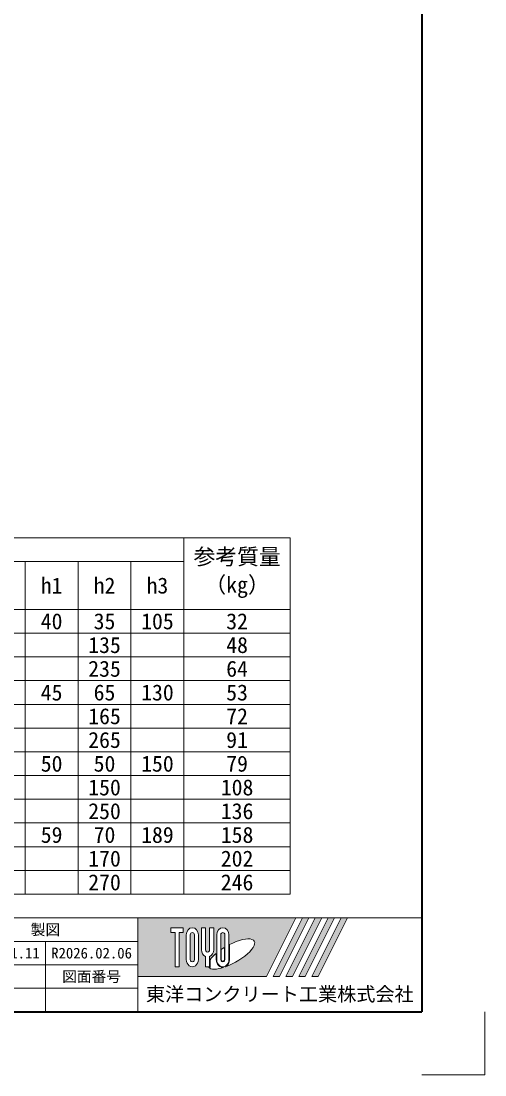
# Model space of a CAD drawing. Units: millimetres at full size, sheet at 1:30; details may follow other scales. Extents: x 19038 to 49388, y -43687 to -27642.
# Drawn here: x 21086 to 22188, y -32646 to -30144 of the extents above; entities that cross this region are included whole.
import ezdxf
from ezdxf.enums import TextEntityAlignment as Align

# ---------------------------------------------------------------- set-up
doc = ezdxf.new("R2010")
doc.units = ezdxf.units.MM
doc.header["$LTSCALE"] = 30
for name, color, linetype, lineweight in [('Defpoints_3', 7, 'Continuous', 13), ('図枠', 7, 'Continuous', 5), ('寸法表', 7, 'Continuous', 13)]:
    doc.layers.add(name, color=color, linetype=linetype, lineweight=lineweight)
doc.styles.add('ＭＳ ゴシック', font='')
doc.styles.get('ＭＳ ゴシック').set_extended_font_data('MS Gothic')

msp = doc.modelspace()

# ---------------------------------------------------------------- hatches: boundary and pattern name
at = {"layer": '図枠'}
h = msp.add_hatch(color=256, dxfattribs=at)
h.paths.add_polyline_path([(21362.99, -32272.97), (21362.99, -32412.19), (21669.28, -32412.19), (21738.89, -32272.97)])
edge = h.paths.add_edge_path(flags=16)
edge.add_ellipse((21585.37, -32358.67), major_axis=(54.55, 30.53), ratio=0.3471473, start_angle=-144.31122, end_angle=72.1899, ccw=False)
edge.add_ellipse((21565.17, -32371.85), major_axis=(0, 18.56), ratio=0.8463542, start_angle=-160.70346, end_angle=-90)
edge.add_line((21580.88, -32371.85), (21580.88, -32336.46))
edge = h.paths.add_edge_path(flags=16)
edge.add_ellipse((21565.17, -32313.31), major_axis=(0, 17.13), ratio=0.8463542, start_angle=-90, end_angle=90, ccw=False)
edge.add_line((21579.68, -32313.31), (21579.68, -32371.85))
edge.add_ellipse((21565.17, -32371.85), major_axis=(0, 17.13), ratio=0.8463542, start_angle=90, end_angle=-90, ccw=False)
edge.add_line((21550.67, -32371.85), (21550.67, -32313.31))
edge = h.paths.add_edge_path(flags=16)
edge.add_line((21570.01, -32313.31), (21570.01, -32371.85))
edge.add_ellipse((21565.17, -32371.85), major_axis=(0, 5.71), ratio=0.8463542, start_angle=90, end_angle=-90, ccw=False)
edge.add_line((21560.34, -32371.85), (21560.34, -32313.31))
edge.add_ellipse((21565.17, -32313.31), major_axis=(0, 5.71), ratio=0.8463542, start_angle=-90, end_angle=90, ccw=False)
edge = h.paths.add_edge_path(flags=16)
edge.add_line((21568.8, -32343.23), (21568.8, -32371.85))
edge.add_ellipse((21565.17, -32371.85), major_axis=(0, 4.28), ratio=0.8463541, start_angle=90, end_angle=-90, ccw=False)
edge.add_line((21561.55, -32371.85), (21561.55, -32347.91))
edge.add_ellipse((21585.37, -32358.67), major_axis=(54.55, 30.53), ratio=0.3471473, start_angle=107.79174, end_angle=126.47132, ccw=False)
edge = h.paths.add_edge_path(flags=16)
edge.add_line((21543.42, -32296.17), (21543.42, -32348.65))
edge.add_ellipse((21528.92, -32348.65), major_axis=(0, 17.13), ratio=0.8463542, start_angle=-163.34117, end_angle=-90, ccw=False)
edge.add_line((21533.75, -32364.8), (21533.75, -32388.98))
edge.add_line((21533.75, -32388.98), (21524.08, -32388.98))
edge.add_line((21524.08, -32388.98), (21524.08, -32364.8))
edge.add_ellipse((21528.92, -32348.65), major_axis=(0, 17.13), ratio=0.8463542, start_angle=90, end_angle=163.34117, ccw=False)
edge.add_line((21514.42, -32348.65), (21514.42, -32296.17))
edge.add_line((21514.42, -32296.17), (21524.08, -32296.17))
edge.add_line((21524.08, -32296.17), (21524.08, -32348.65))
edge.add_ellipse((21528.92, -32348.65), major_axis=(0, 5.71), ratio=0.8463542, start_angle=90, end_angle=-90)
edge.add_line((21533.75, -32348.65), (21533.75, -32296.17))
edge.add_line((21533.75, -32296.17), (21543.42, -32296.17))
edge = h.paths.add_edge_path(flags=16)
edge.add_line((21549.46, -32357.07), (21549.46, -32371.85))
edge.add_ellipse((21565.17, -32371.85), major_axis=(0, 18.56), ratio=0.8463542, start_angle=90, end_angle=-171.54427)
edge.add_ellipse((21585.37, -32358.67), major_axis=(54.55, 30.53), ratio=0.3471473, start_angle=-178.64954, end_angle=-148.29244, ccw=False)
edge.add_line((21531.67, -32390.41), (21534.96, -32390.41))
edge.add_line((21534.96, -32390.41), (21534.96, -32372.31))
edge.add_ellipse((21585.37, -32358.67), major_axis=(54.55, 30.53), ratio=0.3471473, start_angle=148.21912, end_angle=165.90812, ccw=False)
edge = h.paths.add_edge_path(flags=16)
edge.add_ellipse((21492.66, -32313.31), major_axis=(0, 17.13), ratio=0.8463542, start_angle=-90, end_angle=90, ccw=False)
edge.add_line((21507.17, -32313.31), (21507.17, -32371.85))
edge.add_ellipse((21492.66, -32371.85), major_axis=(0, 17.13), ratio=0.8463542, start_angle=90, end_angle=-90, ccw=False)
edge.add_line((21478.16, -32371.85), (21478.16, -32313.31))
edge = h.paths.add_edge_path(flags=16)
edge.add_line((21497.5, -32313.31), (21497.5, -32371.85))
edge.add_ellipse((21492.66, -32371.85), major_axis=(0, 5.71), ratio=0.8463542, start_angle=90, end_angle=-90, ccw=False)
edge.add_line((21487.83, -32371.85), (21487.83, -32313.31))
edge.add_ellipse((21492.66, -32313.31), major_axis=(0, 5.71), ratio=0.8463542, start_angle=-90, end_angle=90, ccw=False)
h.paths.add_polyline_path([(21470.91, -32296.17), (21470.91, -32307.59), (21461.24, -32307.59), (21461.24, -32388.98), (21451.57, -32388.98), (21451.57, -32307.59), (21441.91, -32307.59), (21441.91, -32296.17)], flags=16)
for points in [[(21684.59, -32412.19), (21699.9, -32412.19), (21769.51, -32272.97), (21754.2, -32272.97)], [(21800.14, -32272.97), (21784.83, -32272.97), (21715.22, -32412.19), (21730.53, -32412.19)], [(21830.77, -32272.97), (21815.46, -32272.97), (21745.85, -32412.19), (21761.16, -32412.19)], [(21861.4, -32272.97), (21846.08, -32272.97), (21776.47, -32412.19), (21791.79, -32412.19)]]:
    msp.add_hatch(color=256, dxfattribs=at).paths.add_polyline_path(points)

# ---------------------------------------------------------------- linework, layer by layer
at = {"layer": 'Defpoints_3', "color": 8, "lineweight": 0}
for p, q in [((21095.45, -31596.97), (21221.15, -31596.97)), ((21346.86, -31596.97), (21472.56, -31596.97)), ((21095.45, -31653.3), (21221.15, -31653.3)), ((21346.86, -31653.3), (21472.56, -31653.3)), ((21095.45, -31765.97), (21221.15, -31765.97)), ((21346.86, -31765.97), (21472.56, -31765.97)), ((21095.45, -31822.3), (21221.15, -31822.3)), ((21346.86, -31822.3), (21472.56, -31822.3)), ((21095.45, -31934.97), (21221.15, -31934.97)), ((21346.86, -31934.97), (21472.56, -31934.97)), ((21095.45, -31991.3), (21221.15, -31991.3)), ((21346.86, -31991.3), (21472.56, -31991.3)), ((21095.45, -32103.97), (21221.15, -32103.97)), ((21346.86, -32103.97), (21472.56, -32103.97)), ((21095.45, -32160.3), (21221.15, -32160.3)), ((21346.86, -32160.3), (21472.56, -32160.3))]:
    msp.add_line(p, q, dxfattribs=at)
at = {"layer": 'Defpoints_3'}
for p in [(22187.99, -32495.72), (22037.99, -32645.72)]:
    msp.add_line(p, (22187.99, -32645.72), dxfattribs=at)
at = {"layer": '図枠', "lineweight": 40}
for p in [(22037.99, -28340.72), (19337.99, -32495.72)]:
    msp.add_line(p, (22037.99, -32495.72), dxfattribs=at)
at = {"layer": '図枠', "lineweight": 13}
for p, q in [((22037.99, -32272.97), (19337.99, -32272.97)), ((21362.99, -32495.72), (21362.99, -32272.97)), ((21362.99, -32328.65), (20704.87, -32328.65)), ((21143.62, -32495.72), (21143.62, -32328.65)), ((21362.99, -32384.34), (19337.99, -32384.34)), ((21362.99, -32440.03), (20704.87, -32440.03))]:
    msp.add_line(p, q, dxfattribs=at)
at = {"layer": '図枠'}
for p, q in [((21362.99, -32272.97), (21738.89, -32272.97)), ((21738.89, -32272.97), (21669.28, -32412.19)), ((21754.2, -32272.97), (21684.59, -32412.19)), ((21769.51, -32272.97), (21699.9, -32412.19)), ((21784.83, -32272.97), (21715.22, -32412.19)), ((21800.14, -32272.97), (21730.53, -32412.19)), ((21815.46, -32272.97), (21745.85, -32412.19)), ((21754.2, -32272.97), (21769.51, -32272.97)), ((21830.77, -32272.97), (21761.16, -32412.19)), ((21846.08, -32272.97), (21776.47, -32412.19)), ((21784.83, -32272.97), (21800.14, -32272.97)), ((21861.4, -32272.97), (21791.79, -32412.19)), ((21815.46, -32272.97), (21830.77, -32272.97)), ((21846.08, -32272.97), (21861.4, -32272.97)), ((21441.91, -32296.17), (21441.91, -32307.59)), ((21441.91, -32296.17), (21470.91, -32296.17)), ((21470.91, -32296.17), (21470.91, -32307.59)), ((21514.42, -32296.17), (21524.08, -32296.17)), ((21514.42, -32348.65), (21514.42, -32296.17)), ((21524.08, -32296.17), (21524.08, -32348.65)), ((21533.75, -32296.17), (21543.42, -32296.17)), ((21533.75, -32348.65), (21533.75, -32296.17)), ((21543.42, -32296.17), (21543.42, -32348.65)), ((21451.57, -32307.59), (21441.91, -32307.59)), ((21451.57, -32307.59), (21451.57, -32388.98)), ((21461.24, -32307.59), (21461.24, -32388.98)), ((21470.91, -32307.59), (21461.24, -32307.59)), ((21478.16, -32313.31), (21478.16, -32371.85)), ((21487.83, -32371.85), (21487.83, -32313.31)), ((21497.5, -32313.31), (21497.5, -32371.85)), ((21507.17, -32371.85), (21507.17, -32313.31)), ((21550.67, -32313.31), (21550.67, -32371.85)), ((21560.34, -32371.85), (21560.34, -32313.31)), ((21570.01, -32313.31), (21570.01, -32371.85)), ((21579.68, -32371.85), (21579.68, -32313.31)), ((21561.55, -32371.85), (21561.55, -32347.91)), ((21568.8, -32343.23), (21568.8, -32371.85)), ((21580.88, -32371.85), (21580.88, -32336.46)), ((21524.08, -32364.8), (21524.08, -32388.98)), ((21533.75, -32364.8), (21533.75, -32388.98)), ((21534.96, -32372.31), (21534.96, -32390.41)), ((21549.46, -32357.07), (21549.46, -32371.85)), ((21461.24, -32388.98), (21451.57, -32388.98)), ((21533.75, -32388.98), (21524.08, -32388.98)), ((21531.67, -32390.41), (21534.96, -32390.41)), ((21362.99, -32412.19), (21669.28, -32412.19)), ((21684.59, -32412.19), (21699.9, -32412.19)), ((21715.22, -32412.19), (21730.53, -32412.19)), ((21745.85, -32412.19), (21761.16, -32412.19)), ((21776.47, -32412.19), (21791.79, -32412.19))]:
    msp.add_line(p, q, dxfattribs=at)
for centre, major_axis, ratio, start_param, end_param in [((21492.66, -32313.31), (0, 17.13), 0.846354, 4.712389, 7.8539816), ((21565.17, -32313.31), (0, 17.13), 0.846354, 4.712389, 7.8539816), ((21492.66, -32313.31), (0, 5.71), 0.846354, 4.712389, 7.8539816), ((21565.17, -32313.31), (0, 5.71), 0.846354, 4.712389, 7.8539816), ((21585.37, -32358.67), (54.55, 30.53), 0.347147, 4.2621853, 7.7429163), ((21528.92, -32348.65), (0, 17.13), 0.846354, 1.5707963, 2.8017557), ((21528.92, -32348.65), (0, 5.71), 0.846354, 1.5707963, 4.712389), ((21528.92, -32348.65), (0, 17.13), 0.846354, 3.4814296, 4.712389), ((21585.37, -32358.67), (54.55, 30.53), 0.347147, 1.6817405, 1.8219833), ((21492.66, -32371.85), (0, 17.13), 0.846354, 1.5707963, 4.712389), ((21492.66, -32371.85), (0, 5.71), 0.846354, 1.5707963, 4.712389), ((21585.37, -32358.67), (54.55, 30.53), 0.347147, 2.0815197, 2.5155126), ((21565.17, -32371.85), (0, 18.56), 0.846354, 1.5707963, 3.3154679), ((21565.17, -32371.85), (0, 17.13), 0.846354, 1.5707963, 4.712389), ((21565.17, -32371.85), (0, 5.71), 0.846354, 1.5707963, 4.712389), ((21565.17, -32371.85), (0, 4.28), 0.846354, 1.5707963, 4.712389), ((21565.17, -32371.85), (0, 18.56), 0.846354, 3.5338438, 4.712389), ((21585.37, -32358.67), (54.55, 30.53), 0.347147, 3.2093975, 4.2004451)]:
    msp.add_ellipse(centre, major_axis=major_axis, ratio=ratio, start_param=start_param, end_param=end_param, dxfattribs=at)
at = {"layer": '寸法表'}
for p, q in [((19650.54, -31370.49), (21725.45, -31370.49)), ((21472.56, -31370.49), (21472.56, -32216.63)), ((21725.45, -31370.49), (21725.45, -32216.63)), ((20089.84, -31427.2), (21472.56, -31427.2)), ((21095.45, -31427.2), (21095.45, -32216.63)), ((21221.15, -31427.2), (21221.15, -32216.63)), ((21346.86, -31427.2), (21346.86, -32216.63)), ((19650.54, -31540.63), (21725.45, -31540.63)), ((20969.75, -31596.97), (21095.45, -31596.97)), ((21221.15, -31596.97), (21346.86, -31596.97)), ((21472.56, -31596.97), (21725.45, -31596.97)), ((20969.75, -31653.3), (21095.45, -31653.3)), ((21221.15, -31653.3), (21346.86, -31653.3)), ((21472.56, -31653.3), (21725.45, -31653.3)), ((20844.05, -31709.63), (21725.45, -31709.63)), ((20969.75, -31765.97), (21095.45, -31765.97)), ((21221.15, -31765.97), (21346.86, -31765.97)), ((21472.56, -31765.97), (21725.45, -31765.97)), ((20969.75, -31822.3), (21095.45, -31822.3)), ((21221.15, -31822.3), (21346.86, -31822.3)), ((21472.56, -31822.3), (21725.45, -31822.3)), ((20969.75, -31878.63), (21725.45, -31878.63)), ((20969.75, -31934.97), (21095.45, -31934.97)), ((21221.15, -31934.97), (21346.86, -31934.97)), ((21472.56, -31934.97), (21725.45, -31934.97)), ((20969.75, -31991.3), (21095.45, -31991.3)), ((21221.15, -31991.3), (21346.86, -31991.3)), ((21472.56, -31991.3), (21725.45, -31991.3)), ((19650.54, -32047.63), (21725.45, -32047.63)), ((20969.75, -32103.97), (21095.45, -32103.97)), ((21221.15, -32103.97), (21346.86, -32103.97)), ((21472.56, -32103.97), (21725.45, -32103.97)), ((20969.75, -32160.3), (21095.45, -32160.3)), ((21221.15, -32160.3), (21346.86, -32160.3)), ((21472.56, -32160.3), (21725.45, -32160.3)), ((19650.54, -32216.63), (21725.45, -32216.63))]:
    msp.add_line(p, q, dxfattribs=at)

# ---------------------------------------------------------------- texts
at = {"layer": '図枠', "style": 'ＭＳ ゴシック'}
for s, height, p in [('製図', 25.63, (21143.62, -32300.81)), ('E2015.01.11', 25.63, (21033.93, -32356.5)), ('R2026.02.06', 25.63, (21253.31, -32356.5)), ('図面番号', 25.63, (21253.31, -32412.19)), ('東洋コンクリート工業株式会社', 33.32, (21700.49, -32453.95))]:
    msp.add_text(s, height=height, dxfattribs=at).set_placement(p, align=Align.MIDDLE_CENTER)
at = {"layer": '寸法表', "style": 'ＭＳ ゴシック'}
for s, p in [('参考質量', (21495.41, -31396.33)), ('（kg）', (21521.31, -31463))]:
    msp.add_text(s, height=37.98, dxfattribs=at).set_placement(p, align=Align.TOP_LEFT)
for s, p in [('h1', (21158.3, -31483.92)), ('h2', (21284.01, -31483.92)), ('h3', (21409.71, -31483.92)), ('40', (21158.3, -31568.8)), ('35', (21284.01, -31568.8)), ('105', (21409.71, -31568.8)), ('32', (21599.01, -31568.8)), ('135', (21284.01, -31625.13)), ('48', (21599.01, -31625.13)), ('235', (21284.01, -31681.47)), ('64', (21599.01, -31681.47)), ('45', (21158.3, -31737.8)), ('65', (21284.01, -31737.8)), ('130', (21409.71, -31737.8)), ('53', (21599.01, -31737.8)), ('165', (21284.01, -31794.13)), ('72', (21599.01, -31794.13)), ('265', (21284.01, -31850.47)), ('91', (21599.01, -31850.47)), ('50', (21158.3, -31906.8)), ('50', (21284.01, -31906.8)), ('150', (21409.71, -31906.8)), ('79', (21599.01, -31906.8)), ('150', (21284.01, -31963.13)), ('108', (21599.01, -31963.13)), ('250', (21284.01, -32019.47)), ('136', (21599.01, -32019.47)), ('59', (21158.3, -32075.8)), ('70', (21284.01, -32075.8)), ('189', (21409.71, -32075.8)), ('158', (21599.01, -32075.8)), ('170', (21284.01, -32132.13)), ('202', (21599.01, -32132.13)), ('270', (21284.01, -32188.47)), ('246', (21599.01, -32188.47))]:
    msp.add_text(s, height=37.98, dxfattribs=at).set_placement(p, align=Align.MIDDLE_CENTER)

doc.saveas('drawing.dxf')
